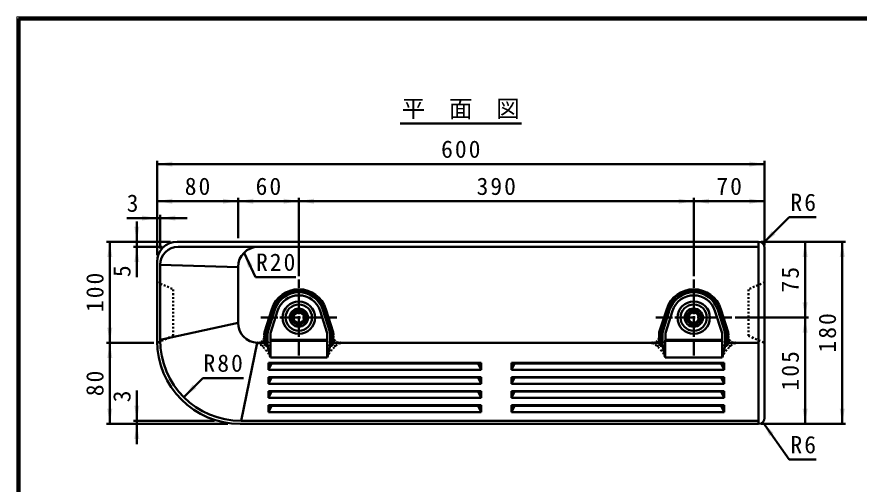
# Model space of a CAD drawing. Units: millimetres, scale not verified, with parts at other scales. Extents: x 100 to 4105, y 100 to 2870.
# Drawn here: x 100 to 2595, y 1485 to 2870 of the extents above; entities that cross this region are included whole.
import ezdxf
from ezdxf.enums import TextEntityAlignment as Align

# ---------------------------------------------------------------- set-up
doc = ezdxf.new("R2010")
doc.units = ezdxf.units.MM
doc.header["$LTSCALE"] = 5
doc.header["$PDMODE"] = 32
doc.header["$PDSIZE"] = 2.5
doc.linetypes.add('USER1', pattern=[2.2, 1, -1.2])
doc.linetypes.add('USER2', pattern=[13.4, 10, -1.2, 1, -1.2])
doc.layers.add('V-nasSTD', color=7, linetype='Continuous', lineweight=50)
doc.styles.add('ＭＳ ゴシック', font='')
doc.styles.get('ＭＳ ゴシック').set_extended_font_data('MS Gothic')

msp = doc.modelspace()

# ---------------------------------------------------------------- hatches: boundary and pattern name
at = {"layer": 'V-nasSTD'}
for points in [[(560.402, 2441.087), (515.402, 2433.587), (560.402, 2426.087)], [(2270.402, 2426.087), (2315.402, 2433.587), (2270.402, 2441.087)], [(560.402, 2331.087), (515.402, 2323.587), (560.402, 2316.087)], [(710.402, 2316.087), (755.402, 2323.587), (710.402, 2331.087)], [(800.402, 2331.087), (755.402, 2323.587), (800.402, 2316.087)], [(890.402, 2316.087), (935.402, 2323.587), (890.402, 2331.087)], [(980.402, 2331.087), (935.402, 2323.587), (980.402, 2316.087)], [(2060.402, 2316.087), (2105.402, 2323.587), (2060.402, 2331.087)], [(2150.402, 2331.087), (2105.402, 2323.587), (2150.402, 2316.087)], [(2270.402, 2316.087), (2315.402, 2323.587), (2270.402, 2331.087)], [(470.402, 2266.087), (515.402, 2273.587), (470.402, 2281.087)], [(569.402, 2281.087), (524.402, 2273.587), (569.402, 2266.087)], [(462.902, 2248.587), (455.402, 2203.587), (447.902, 2248.587)], [(2347.253, 2224.832), (2310.13, 2198.315), (2336.647, 2235.438)], [(382.902, 2158.587), (375.402, 2203.587), (367.902, 2158.587)], [(2442.902, 2158.587), (2435.402, 2203.587), (2427.902, 2158.587)], [(2552.902, 2158.587), (2545.402, 2203.587), (2537.902, 2158.587)], [(462.902, 2143.587), (455.402, 2188.587), (447.902, 2143.587)], [(798.791, 2133.4), (772.976, 2171.014), (785.197, 2127.06)], [(2442.902, 2023.587), (2435.402, 1978.587), (2427.902, 2023.587)], [(2442.902, 1933.587), (2435.402, 1978.587), (2427.902, 1933.587)], [(382.902, 1948.587), (375.402, 1903.587), (367.902, 1948.587)], [(382.902, 1858.587), (375.402, 1903.587), (367.902, 1858.587)], [(631.82, 1769.398), (594.697, 1742.882), (621.213, 1780.005)], [(382.902, 1708.587), (375.402, 1663.587), (367.902, 1708.587)], [(462.902, 1717.587), (455.402, 1672.587), (447.902, 1717.587)], [(2442.902, 1708.587), (2435.402, 1663.587), (2427.902, 1708.587)], [(2552.902, 1708.587), (2545.402, 1663.587), (2537.902, 1708.587)], [(462.902, 1618.587), (455.402, 1663.587), (447.902, 1618.587)], [(2342.085, 1636.299), (2310.13, 1668.859), (2329.798, 1627.696)]]:
    msp.add_hatch(color=256, dxfattribs=at).paths.add_polyline_path(points)

# ---------------------------------------------------------------- linework, layer by layer
at = {"layer": 'V-nasSTD', "lineweight": 100}
for p, q in [((105, 2865), (105, 105)), ((4100, 2865), (105, 2865))]:
    msp.add_line(p, q, dxfattribs=at)
at = {"layer": 'V-nasSTD'}
for p, q in [((1235.902, 2553.587), (1594.902, 2553.587)), ((515.402, 2163.587), (515.402, 2443.587)), ((2315.402, 2433.587), (515.402, 2433.587)), ((2315.402, 2193.587), (2315.402, 2443.587)), ((755.402, 2323.587), (515.402, 2323.587)), ((755.402, 2213.587), (755.402, 2333.587)), ((935.402, 2323.587), (755.402, 2323.587)), ((935.402, 2101.087), (935.402, 2333.587)), ((2105.402, 2323.587), (935.402, 2323.587)), ((2105.402, 2101.087), (2105.402, 2333.587)), ((2315.402, 2323.587), (2105.402, 2323.587)), ((515.402, 2273.587), (425.402, 2273.587)), ((524.402, 2273.587), (515.402, 2273.587)), ((524.402, 2183.587), (524.402, 2283.587)), ((524.402, 2273.587), (604.402, 2273.587)), ((2310.13, 2198.315), (2387.912, 2276.097)), ((2467.912, 2276.097), (2387.912, 2276.097)), ((455.402, 2203.587), (455.402, 2263.587)), ((555.402, 2203.587), (365.402, 2203.587)), ((375.402, 2203.587), (375.402, 1903.587)), ((455.402, 2188.587), (455.402, 2203.587)), ((575.402, 2203.587), (2297.402, 2203.587)), ((2297.402, 1663.587), (2297.402, 2203.587)), ((2305.402, 2203.587), (2555.402, 2203.587)), ((2435.402, 2203.587), (2435.402, 1978.587)), ((2545.402, 2203.587), (2545.402, 1663.587)), ((530.402, 2188.587), (445.402, 2188.587)), ((455.402, 2098.587), (455.402, 2188.587)), ((578.402, 2188.587), (2297.402, 2188.587)), ((2315.402, 1681.587), (2315.402, 2185.587)), ((772.976, 2171.014), (806.785, 2098.509)), ((515.402, 1909.587), (515.402, 2143.587)), ((524.402, 1912.587), (524.402, 2134.587)), ((524.402, 2134.587), (755.402, 2128.587)), ((755.402, 2128.587), (755.402, 1963.587)), ((926.785, 2098.509), (806.785, 2098.509)), ((855.349, 2004.032), (833.402, 1934.983)), ((858.208, 2003.123), (836.402, 1934.518)), ((863.926, 2001.305), (842.402, 1933.587)), ((872.503, 1998.579), (851.402, 1932.191)), ((998.302, 1998.579), (1019.402, 1932.191)), ((1006.879, 2001.305), (1028.402, 1933.587)), ((1012.597, 2003.123), (1034.402, 1934.518)), ((1015.456, 2004.032), (1037.402, 1934.983)), ((2025.349, 2004.032), (2003.402, 1934.983)), ((2028.208, 2003.123), (2006.402, 1934.518)), ((2033.926, 2001.305), (2012.402, 1933.587)), ((2042.503, 1998.579), (2021.402, 1932.191)), ((2168.302, 1998.579), (2189.402, 1932.191)), ((2176.879, 2001.305), (2198.402, 1933.587)), ((2182.597, 2003.123), (2204.402, 1934.518)), ((2185.456, 2004.032), (2207.402, 1934.983)), ((2227.902, 1978.587), (2445.402, 1978.587)), ((2435.402, 1978.587), (2435.402, 1663.587)), ((524.402, 1912.587), (755.402, 1963.587)), ((833.402, 1903.587), (833.402, 1934.983)), ((836.402, 1894.518), (836.402, 1934.518)), ((842.402, 1894.518), (842.402, 1933.587)), ((851.402, 1912.587), (851.402, 1932.615)), ((851.402, 1912.587), (851.402, 1932.191)), ((1019.402, 1912.587), (1019.402, 1932.191)), ((1028.402, 1894.518), (1028.402, 1933.587)), ((1034.402, 1894.518), (1034.402, 1934.518)), ((1037.402, 1903.587), (1037.402, 1934.983)), ((2003.402, 1903.587), (2003.402, 1934.983)), ((2006.402, 1894.518), (2006.402, 1934.518)), ((2012.402, 1894.518), (2012.402, 1933.587)), ((2021.402, 1912.587), (2021.402, 1932.615)), ((2021.402, 1912.587), (2021.402, 1932.191)), ((2189.402, 1912.587), (2189.402, 1932.191)), ((2198.402, 1894.518), (2198.402, 1933.587)), ((2204.402, 1894.518), (2204.402, 1934.518)), ((2207.402, 1903.587), (2207.402, 1934.983)), ((505.402, 1903.587), (365.402, 1903.587)), ((375.402, 1663.587), (375.402, 1903.587)), ((812.402, 1903.587), (764.402, 1672.587)), ((812.402, 1903.587), (833.402, 1903.587)), ((833.402, 1903.587), (836.402, 1894.518)), ((851.402, 1912.587), (851.002, 1909.587)), ((851.002, 1909.587), (1019.802, 1909.587)), ((851.002, 1863.162), (851.002, 1909.587)), ((1019.402, 1912.587), (851.402, 1912.587)), ((1019.402, 1912.587), (1019.802, 1909.587)), ((1019.802, 1860.295), (1019.802, 1909.587)), ((1037.402, 1903.587), (1034.402, 1894.518)), ((1037.402, 1903.587), (2003.402, 1903.587)), ((2003.402, 1903.587), (2006.402, 1894.518)), ((2021.402, 1912.587), (2021.002, 1909.587)), ((2021.002, 1909.587), (2189.802, 1909.587)), ((2021.002, 1863.162), (2021.002, 1909.587)), ((2189.402, 1912.587), (2021.402, 1912.587)), ((2189.402, 1912.587), (2189.802, 1909.587)), ((2189.802, 1860.295), (2189.802, 1909.587)), ((2207.402, 1903.587), (2204.402, 1894.518)), ((2207.402, 1903.587), (2297.402, 1903.587)), ((836.402, 1894.518), (842.402, 1894.518)), ((842.402, 1894.518), (851.002, 1860.295)), ((1028.402, 1894.518), (1019.802, 1860.295)), ((1034.402, 1894.518), (1028.402, 1894.518)), ((2006.402, 1894.518), (2012.402, 1894.518)), ((2012.402, 1894.518), (2021.002, 1860.295)), ((2198.402, 1894.518), (2189.802, 1860.295)), ((2204.402, 1894.518), (2198.402, 1894.518)), ((1019.802, 1860.295), (851.002, 1860.295)), ((2189.802, 1860.295), (2021.002, 1860.295)), ((845.402, 1824.181), (845.402, 1844.394)), ((845.402, 1844.394), (1475.402, 1844.394)), ((845.402, 1844.394), (854.402, 1842.894)), ((854.402, 1842.894), (845.402, 1824.181)), ((845.402, 1824.181), (1475.402, 1824.181)), ((854.402, 1842.894), (1466.402, 1842.894)), ((1475.402, 1844.394), (1466.402, 1842.894)), ((1466.402, 1842.894), (1475.402, 1824.181)), ((1475.402, 1824.181), (1475.402, 1844.394)), ((1565.402, 1824.181), (1565.402, 1844.394)), ((2195.402, 1844.394), (1565.402, 1844.394)), ((1565.402, 1844.394), (1574.402, 1842.894)), ((1574.402, 1842.894), (1565.402, 1824.181)), ((2195.402, 1824.181), (1565.402, 1824.181)), ((2186.402, 1842.894), (1574.402, 1842.894)), ((2195.402, 1844.394), (2186.402, 1842.894)), ((2186.402, 1842.894), (2195.402, 1824.181)), ((2195.402, 1824.181), (2195.402, 1844.394)), ((594.697, 1742.882), (651.265, 1799.45)), ((771.265, 1799.45), (651.265, 1799.45)), ((845.402, 1782.312), (845.402, 1802.525)), ((845.402, 1802.525), (1475.402, 1802.525)), ((845.402, 1802.525), (854.402, 1801.025)), ((854.402, 1801.025), (845.402, 1782.312)), ((854.402, 1801.025), (1466.402, 1801.025)), ((1475.402, 1802.525), (1466.402, 1801.025)), ((1466.402, 1801.025), (1475.402, 1782.312)), ((1475.402, 1782.312), (1475.402, 1802.525)), ((1565.402, 1782.312), (1565.402, 1802.525)), ((2195.402, 1802.525), (1565.402, 1802.525)), ((1565.402, 1802.525), (1574.402, 1801.025)), ((1574.402, 1801.025), (1565.402, 1782.312)), ((2186.402, 1801.025), (1574.402, 1801.025)), ((2195.402, 1802.525), (2186.402, 1801.025)), ((2186.402, 1801.025), (2195.402, 1782.312)), ((2195.402, 1782.312), (2195.402, 1802.525)), ((845.402, 1782.312), (1475.402, 1782.312)), ((2195.402, 1782.312), (1565.402, 1782.312)), ((455.402, 1762.587), (455.402, 1672.587)), ((845.402, 1740.444), (845.402, 1760.656)), ((845.402, 1760.656), (1475.402, 1760.656)), ((845.402, 1760.656), (854.402, 1759.156)), ((854.402, 1759.156), (845.402, 1740.444)), ((854.402, 1759.156), (1466.402, 1759.156)), ((1475.402, 1760.656), (1466.402, 1759.156)), ((1466.402, 1759.156), (1475.402, 1740.444)), ((1475.402, 1740.444), (1475.402, 1760.656)), ((1565.402, 1740.444), (1565.402, 1760.656)), ((2195.402, 1760.656), (1565.402, 1760.656)), ((1565.402, 1760.656), (1574.402, 1759.156)), ((1574.402, 1759.156), (1565.402, 1740.444)), ((2186.402, 1759.156), (1574.402, 1759.156)), ((2195.402, 1760.656), (2186.402, 1759.156)), ((2186.402, 1759.156), (2195.402, 1740.444)), ((2195.402, 1740.444), (2195.402, 1760.656)), ((845.402, 1740.444), (1475.402, 1740.444)), ((2195.402, 1740.444), (1565.402, 1740.444)), ((845.402, 1698.575), (845.402, 1718.787)), ((845.402, 1718.787), (1475.402, 1718.787)), ((845.402, 1718.787), (854.402, 1717.287)), ((854.402, 1717.287), (845.402, 1698.575)), ((845.402, 1698.575), (1475.402, 1698.575)), ((854.402, 1717.287), (1466.402, 1717.287)), ((1475.402, 1718.787), (1466.402, 1717.287)), ((1466.402, 1717.287), (1475.402, 1698.575)), ((1475.402, 1698.575), (1475.402, 1718.787)), ((1565.402, 1698.575), (1565.402, 1718.787)), ((2195.402, 1718.787), (1565.402, 1718.787)), ((1565.402, 1718.787), (1574.402, 1717.287)), ((1574.402, 1717.287), (1565.402, 1698.575)), ((2195.402, 1698.575), (1565.402, 1698.575)), ((2186.402, 1717.287), (1574.402, 1717.287)), ((2195.402, 1718.787), (2186.402, 1717.287)), ((2186.402, 1717.287), (2195.402, 1698.575)), ((2195.402, 1698.575), (2195.402, 1718.787)), ((685.402, 1672.587), (445.402, 1672.587)), ((455.402, 1663.587), (455.402, 1672.587)), ((764.402, 1672.587), (2297.402, 1672.587)), ((725.402, 1663.587), (365.402, 1663.587)), ((455.402, 1603.587), (455.402, 1663.587)), ((761.402, 1663.587), (2297.402, 1663.587)), ((2305.402, 1663.587), (2555.402, 1663.587)), ((2310.13, 1668.859), (2387.912, 1557.776)), ((2467.912, 1557.776), (2387.912, 1557.776))]:
    msp.add_line(p, q, dxfattribs=at)
at = {"layer": 'V-nasSTD', "linetype": 'USER1'}
for p, q in [((515.402, 2083.587), (563.402, 2062.587)), ((2315.402, 2083.587), (2267.402, 2062.587)), ((563.402, 1924.587), (563.402, 2062.587)), ((2267.402, 1924.587), (2267.402, 2062.587)), ((563.402, 1924.587), (515.475, 1903.619)), ((2267.402, 1924.587), (2315.402, 1903.587))]:
    msp.add_line(p, q, dxfattribs=at)
at = {"layer": 'V-nasSTD', "linetype": 'USER2'}
for p, q in [((935.402, 1866.087), (935.402, 2091.087)), ((2105.402, 1866.087), (2105.402, 2091.087)), ((822.902, 1978.587), (1047.902, 1978.587)), ((1992.902, 1978.587), (2217.902, 1978.587))]:
    msp.add_line(p, q, dxfattribs=at)
at = {"layer": 'V-nasSTD', "lineweight": 13}
msp.add_lwpolyline([(100, 100), (100, 2870), (4105, 2870), (4105, 100)], close=True, dxfattribs=at)
at = {"layer": 'V-nasSTD'}
for centre, radius in [((935.402, 1978.587), 48), ((2105.402, 1978.587), 48), ((935.402, 1978.587), 39), ((935.402, 1978.587), 27), ((935.402, 1978.587), 21), ((2105.402, 1978.587), 39), ((2105.402, 1978.587), 27), ((2105.402, 1978.587), 21), ((935.402, 1978.587), 15.75), ((2105.402, 1978.587), 15.75)]:
    msp.add_circle(centre, radius, dxfattribs=at)
for centre, radius, start, end in [((575.402, 2143.587), 60, 90, 180), ((2297.402, 2185.587), 18, 0, 90), ((578.402, 2134.587), 54, 90, 180), ((815.402, 2128.587), 60, 90, 180), ((935.402, 1978.587), 84, 17.63233, 162.36766), ((935.402, 1978.587), 81, 17.63234, 162.36766), ((935.402, 1978.587), 75, 17.63234, 162.36766), ((2105.402, 1978.587), 84, 17.63233, 162.36766), ((2105.402, 1978.587), 81, 17.63234, 162.36766), ((2105.402, 1978.587), 75, 17.63234, 162.36766), ((935.402, 1978.587), 66, 17.63233, 162.36767), ((2105.402, 1978.587), 66, 17.63233, 162.36767), ((815.635, 1963.733), 60.233, 180.13871, 266.92369), ((761.402, 1909.587), 246, 180, 270), ((764.402, 1912.587), 240, 180, 270), ((2297.402, 1681.587), 18, 270, 0)]:
    msp.add_arc(centre, radius, start, end, dxfattribs=at)
at = {"layer": 'V-nasSTD', "linetype": 'USER1'}
for centre, radius, start, end in [((812.402, 1924.587), 21, 270, 0), ((818.402, 1921.587), 18, 270, 0), ((717.662, 1862.928), 133.367, 358.86866, 29.7916), ((1153.143, 1862.928), 133.367, 150.2084, 181.13134), ((1052.402, 1921.587), 18, 180, 270), ((1058.402, 1924.587), 21, 180, 270), ((1982.402, 1924.587), 21, 270, 0), ((1988.402, 1921.587), 18, 270, 0), ((1887.662, 1862.928), 133.367, 358.86866, 29.7916), ((2323.143, 1862.928), 133.367, 150.2084, 181.13134), ((2222.402, 1921.587), 18, 180, 270), ((2228.402, 1924.587), 21, 180, 270), ((773.466, 1830.017), 83.239, 21.33085, 62.1104), ((828.856, 1908.166), 13.686, 256.49484, 8.17861), ((1097.339, 1830.017), 83.239, 117.8896, 158.66915), ((1041.949, 1908.166), 13.686, 171.82139, 283.50516), ((1943.466, 1830.017), 83.239, 21.33085, 62.1104), ((1998.856, 1908.166), 13.686, 256.49484, 8.17861), ((2267.339, 1830.017), 83.239, 117.8896, 158.66915), ((2211.949, 1908.166), 13.686, 171.82139, 283.50516)]:
    msp.add_arc(centre, radius, start, end, dxfattribs=at)
at = {"layer": 'V-nasSTD'}
for p in [(833.402, 1929.191), (833.402, 1929.191), (833.402, 1921.587), (833.402, 1921.587), (836.402, 1921.587), (836.402, 1921.587), (842.402, 1933.587), (842.402, 1933.587), (842.402, 1933.587), (1028.402, 1933.587), (1034.402, 1921.587), (1037.402, 1929.191), (1037.402, 1921.587), (2003.402, 1929.191), (2003.402, 1929.191), (2003.402, 1921.587), (2003.402, 1921.587), (2006.402, 1921.587), (2006.402, 1921.587), (2012.402, 1933.587), (2012.402, 1933.587), (2012.402, 1933.587), (2198.402, 1933.587), (2204.402, 1921.587), (2207.402, 1929.191), (2207.402, 1921.587), (812.402, 1903.587), (818.402, 1903.587), (1052.402, 1903.587), (1058.402, 1903.587), (1982.402, 1903.587), (1988.402, 1903.587), (2222.402, 1903.587), (2228.402, 1903.587)]:
    msp.add_point(p, dxfattribs=at)

# ---------------------------------------------------------------- texts
at = {"layer": 'V-nasSTD', "style": 'ＭＳ ゴシック'}
for s, p in [('平\u3000面\u3000図', (1239.902, 2623.587)), ('3', (425.402, 2343.587))]:
    msp.add_text(s, height=51.32, dxfattribs=at).set_placement(p, align=Align.TOP_LEFT)
for s, p in [('5', (385.402, 2098.587)), ('3', (385.402, 1727.587))]:
    msp.add_text(s, height=51.32, rotation=90, dxfattribs=at).set_placement(p, align=Align.TOP_LEFT)
at = {"layer": 'V-nasSTD', "char_height": 51.32, "attachment_point": 1, "style": 'ＭＳ ゴシック'}
for s, insert in [('\\T1.17;600', (1356.902, 2503.587)), ('\\T1.17;80', (597.402, 2393.587)), ('\\T1.17;60', (807.402, 2393.587)), ('\\T1.17;390', (1461.902, 2393.587)), ('\\T1.17;70', (2172.402, 2393.587)), ('\\T1.17;R6', (2391.912, 2346.097)), ('\\T1.17;R20', (808.482, 2168.509)), ('\\T1.17;R80', (652.962, 1869.45)), ('\\T1.17;R6', (2391.912, 1627.776))]:
    msp.add_mtext(s, dxfattribs=dict(at, insert=insert))
at = {"layer": 'V-nasSTD', "char_height": 51.32, "attachment_point": 1, "rotation": 90, "style": 'ＭＳ ゴシック'}
for s, insert in [('\\T1.17;75', (2365.402, 2053.087)), ('\\T1.17;100', (305.402, 1995.087)), ('\\T1.17;180', (2475.402, 1875.087)), ('\\T1.17;105', (2365.402, 1762.587)), ('\\T1.17;80', (305.402, 1745.587))]:
    msp.add_mtext(s, dxfattribs=dict(at, insert=insert))

doc.saveas('drawing.dxf')
